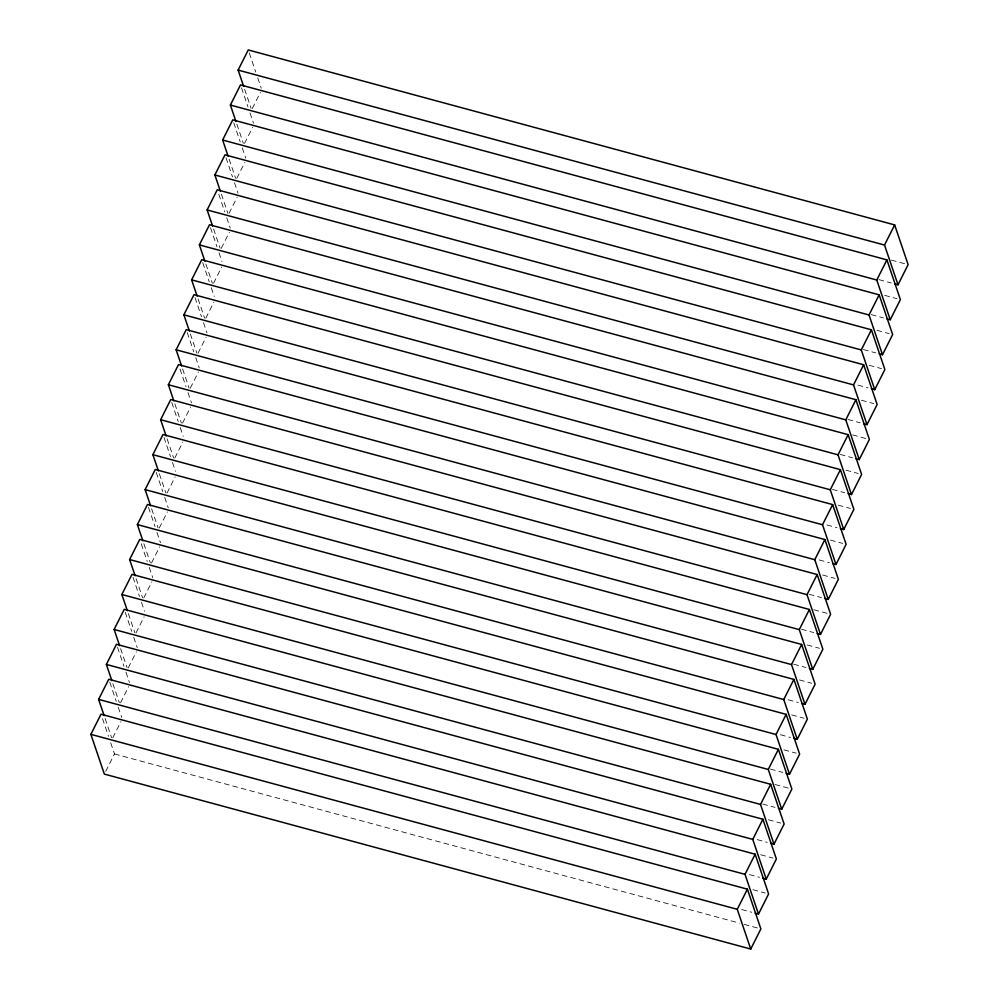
<?xml version="1.0" encoding="UTF-8"?>
<svg xmlns="http://www.w3.org/2000/svg" width="999" height="999" viewBox="0 0 999 999"><rect width="100%" height="100%" fill="white"/><g stroke="black" fill="none" stroke-linecap="round" stroke-linejoin="round"><path stroke-width="0.75" stroke-dasharray="5 3.75" d="M252.272 108.491L260.389 92.37M244.53 143.444L252.635 127.335M236.775 178.409L244.88 162.288M229.021 213.374L237.138 197.253M221.278 248.326L229.383 232.218M213.524 283.291L221.628 267.17M205.769 318.256L213.886 302.135M198.027 353.209L206.131 337.1M190.272 388.174L198.376 372.053M182.517 423.139L190.634 407.018M174.775 458.091L182.879 441.983M167.02 493.056L175.125 476.935M159.266 528.021L167.382 511.9M151.523 562.974L159.628 546.865M143.769 597.939L151.873 581.83M136.014 632.904L144.131 616.783M128.272 667.856L136.376 651.748M120.517 702.821L128.621 686.713M112.762 737.786L120.879 721.665M105.694 771.403L114.473 753.945L110.477 742.17M891.295 260.09L904.769 263.736M878.92 279.633L891.27 282.967M884.677 295.354L897.015 298.701M871.178 314.585L883.516 317.932M876.922 330.319L889.272 333.654M863.423 349.55L875.761 352.897M869.167 365.272L881.518 368.619M857.916 385.114L868.019 387.849M861.425 400.237L873.763 403.584M847.926 419.468L860.264 422.814M852.547 434.89L866.008 438.536M840.171 454.433L852.509 457.779M845.916 470.154L858.266 473.501M832.417 489.398L844.767 492.732M838.173 505.119L850.511 508.466M826.91 524.962L837.012 527.697M830.419 540.084L842.756 543.419M819.168 559.927L829.257 562.662M822.664 575.037L835.014 578.384M809.165 594.28L821.515 597.614M813.798 609.702L827.259 613.349M801.423 629.233L813.76 632.579M807.167 644.967L819.505 648.301M793.668 664.198L806.006 667.544M799.412 679.919L811.762 683.266M788.161 699.762L798.263 702.497M791.67 714.884L804.008 718.231M780.406 734.727L790.509 737.462M783.915 749.849L796.253 753.184M770.416 769.08L782.754 772.427M775.037 784.502L788.511 788.149M762.662 804.045L775.012 807.379M768.418 819.767L780.756 823.114M757.155 839.61L767.257 842.344M760.664 854.732L773.001 858.066M749.412 874.575L759.502 877.309M752.909 889.697L765.259 893.031M741.658 909.527L751.76 912.262M114.473 753.945L739.547 923.138M744.043 924.35L757.504 927.996M249.263 52.897L255.744 72.028M257.742 77.91L261.238 88.212M244.618 89.223L251.099 108.354M241.508 87.85L248.002 106.98M249.987 112.875L253.484 123.177M236.863 124.188L243.356 143.319M233.754 122.815L240.247 141.945M242.245 147.84L245.729 158.129M229.121 159.153L235.602 178.284M226.011 157.78L232.492 176.91M234.49 182.792L237.987 193.094M221.366 194.106L227.847 213.237M218.756 194.206L224.75 211.863M226.736 217.757L230.232 228.059M213.611 229.071L220.105 248.202M210.502 227.697L216.995 246.828M218.993 252.722L221.99 261.551M205.869 264.036L212.35 283.167M202.76 262.662L209.241 281.793M211.239 287.675L214.236 296.503M198.114 298.988L204.595 318.119M195.005 297.615L201.498 316.745M203.484 322.64L206.98 332.942M190.359 333.953L196.853 353.084M187.25 332.58L193.744 351.71M195.742 357.605L199.226 367.907M182.605 368.918L189.098 388.049M180.007 369.018L185.989 386.675M187.987 392.557L191.483 402.859M174.862 403.871L181.343 423.002M171.753 402.497L178.234 421.64M180.232 427.522L183.229 436.351M167.108 438.836L173.601 457.967M163.998 437.462L170.492 456.593M172.49 462.487L175.474 471.316M159.353 473.801L165.846 492.932M156.256 472.427L162.737 491.558M164.735 497.44L168.232 507.742M151.611 508.753L158.092 527.884M148.501 507.38L154.982 526.523M156.98 532.405L160.477 542.707M143.856 543.718L150.35 562.849M141.246 543.818L147.24 561.475M149.238 567.37L152.722 577.672M136.101 578.683L142.595 597.814M133.004 577.31L139.485 596.44M141.483 602.322L144.48 611.151M128.359 613.636L134.84 632.767M125.25 612.262L131.731 631.405M133.729 637.287L137.225 647.589M120.604 648.601L127.098 667.732M117.495 647.227L123.988 666.358M125.986 672.252L129.47 682.554M112.85 683.566L119.343 702.697M109.753 682.192L116.234 701.323M118.232 707.205L121.728 717.507M105.107 718.518L111.588 737.662M102.497 718.618L108.479 736.288"/><path stroke-width="1.5" d="M243.619 86.289L238.124 70.092L248.264 49.95L894.654 224.912L908.128 264.648L898.001 284.79L894.629 283.878M235.864 121.241L230.382 105.057L240.509 84.915L886.912 259.877L900.386 299.613L890.246 319.755L886.887 318.843M228.122 156.206L222.627 140.022L232.755 119.868L879.157 294.83L892.631 334.565L882.504 354.72L879.132 353.808M220.367 191.171L214.872 174.975L225.012 154.833L871.403 329.795L884.877 369.53L874.749 389.672L871.378 388.761M212.612 226.124L207.13 209.94L217.258 189.798L863.66 364.76L877.134 404.495L866.995 424.637L863.636 423.726M204.87 261.089L199.375 244.905L209.503 224.75L855.906 399.712L869.38 439.448L859.252 459.602L855.881 458.691M197.115 296.054L191.621 279.857L201.761 259.715L848.151 434.677L861.625 474.413L851.498 494.555L848.126 493.643M189.36 331.006L183.878 314.822L194.006 294.68L840.409 469.642L853.883 509.378L843.743 529.52L840.384 528.608M181.618 365.971L176.124 349.787L186.251 329.633L832.654 504.595L846.128 544.33L836.001 564.485L832.629 563.573M173.863 400.936L168.369 384.74L178.509 364.598L824.899 539.56L838.373 579.295L828.246 599.437L824.874 598.526M166.109 435.889L160.627 419.705L170.754 399.563L817.157 574.525L830.631 614.26L820.491 634.402L817.132 633.491M158.366 470.854L152.872 454.67L162.999 434.515L809.402 609.477L822.876 649.213L812.749 669.367L809.377 668.456M150.612 505.819L145.117 489.622L155.257 469.48L801.648 644.442L815.122 684.178L804.994 704.32L801.623 703.408M142.857 540.771L137.375 524.587L147.502 504.445L793.905 679.407L807.379 719.143L797.239 739.285L793.88 738.373M135.115 575.736L129.62 559.552L139.748 539.398L786.151 714.36L799.625 754.095L789.497 774.25L786.126 773.338M127.36 610.701L121.866 594.505L132.005 574.363L778.396 749.325L791.87 789.06L781.742 809.202L778.371 808.291M119.605 645.654L114.123 629.47L124.251 609.328L770.654 784.29L784.128 824.025L773.988 844.167L770.629 843.256M111.851 680.619L106.369 664.435L116.496 644.28L762.899 819.242L776.373 858.978L766.245 879.132L762.874 878.221M104.108 715.584L98.614 699.387L108.754 679.245L755.144 854.207L768.618 893.943L758.491 914.085L755.119 913.173M90.872 734.352L100.999 714.21L747.402 889.172L760.876 928.908L750.736 949.05L104.346 774.088L90.872 734.352L737.262 909.315L750.736 949.05M898.001 284.79L884.527 245.055L894.654 224.912M890.246 319.755L876.772 280.02L886.912 259.877M882.504 354.72L869.03 314.985L879.157 294.83M874.749 389.672L861.275 349.937L871.403 329.795M866.995 424.637L853.521 384.902L863.66 364.76M859.252 459.602L845.778 419.867L855.906 399.712M851.498 494.555L838.024 454.82L848.151 434.677M843.743 529.52L830.269 489.785L840.409 469.642M836.001 564.485L822.527 524.75L832.654 504.595M828.246 599.437L814.772 559.702L824.899 539.56M820.491 634.402L807.017 594.667L817.157 574.525M812.749 669.367L799.275 629.632L809.402 609.477M804.994 704.32L791.52 664.585L801.648 644.442M797.239 739.285L783.765 699.55L793.905 679.407M789.497 774.25L776.023 734.515L786.151 714.36M781.742 809.202L768.268 769.467L778.396 749.325M773.988 844.167L760.514 804.432L770.654 784.29M766.245 879.132L752.771 839.397L762.899 819.242M758.491 914.085L745.017 874.35L755.144 854.207M737.262 909.315L747.402 889.172M238.124 70.092L884.527 245.055M230.382 105.057L876.772 280.02M222.627 140.022L869.03 314.985M214.872 174.975L861.275 349.937M207.13 209.94L853.521 384.902M199.375 244.905L845.778 419.867M191.621 279.857L838.024 454.82M183.878 314.822L830.269 489.785M176.124 349.787L822.527 524.75M168.369 384.74L814.772 559.702M160.627 419.705L807.017 594.667M152.872 454.67L799.275 629.632M145.117 489.622L791.52 664.585M137.375 524.587L783.765 699.55M129.62 559.552L776.023 734.515M121.866 594.505L768.268 769.467M114.123 629.47L760.514 804.432M106.369 664.435L752.771 839.397M98.614 699.387L745.017 874.35"/></g></svg>
